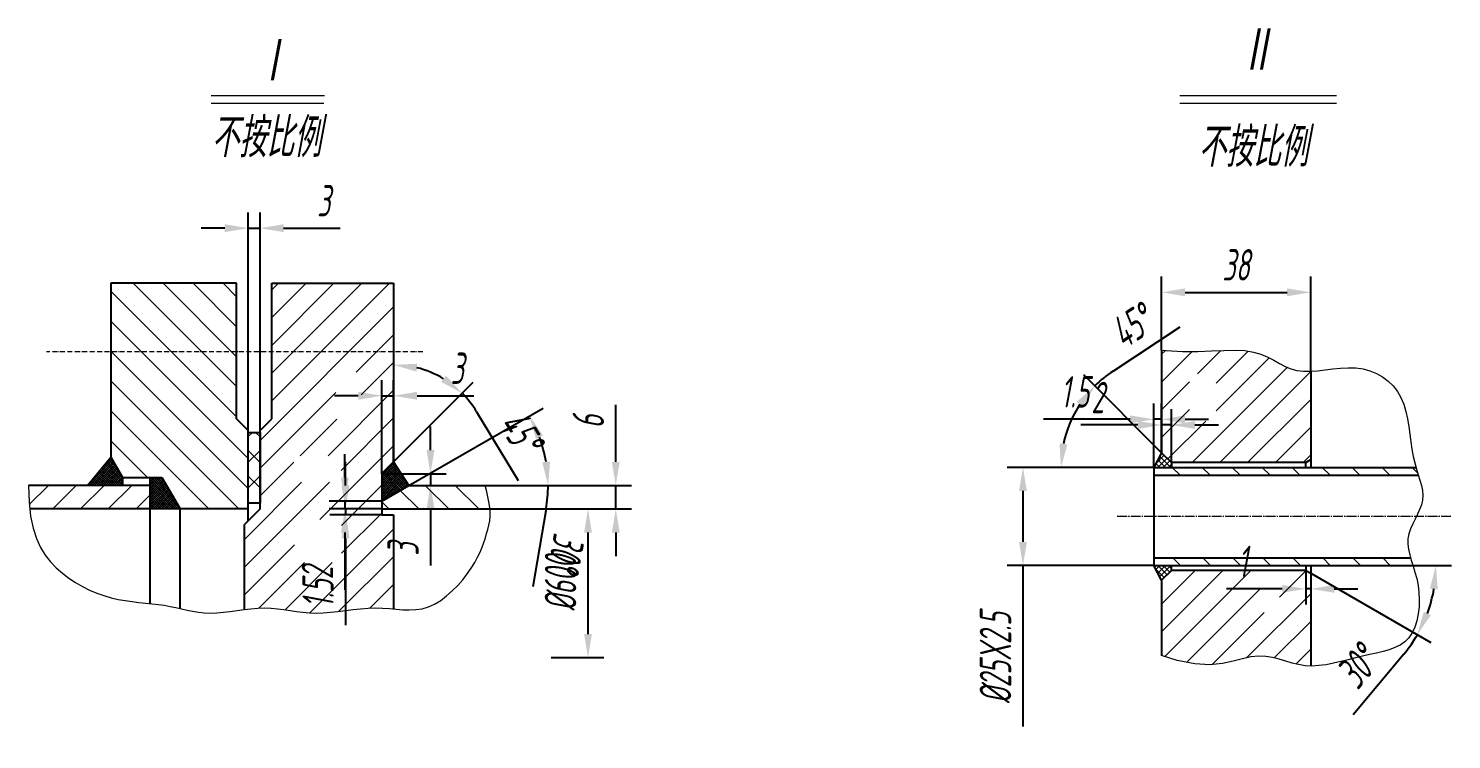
# Model space of a CAD drawing. Header units: millimetres. Extents: x 77 to 6805, y 49 to 4801.
# Drawn here: x 1953 to 3404, y 1478 to 2203 of the extents above; entities that cross this region are included whole.
import ezdxf

# ---------------------------------------------------------------- set-up
doc = ezdxf.new("R2010")
doc.units = ezdxf.units.MM
doc.header["$PDMODE"] = 3
doc.linetypes.add('GEN7', pattern=[13.75, 10, -1.25, 1.25, -1.25])
doc.linetypes.add('GEN7A', pattern=[7.5, 5, -1.25, 0, -1.25])
for name, color, linetype, lineweight in [('4', 3, 'Continuous', 18), ('5', 3, 'Continuous', 18), ('6', 2, 'Continuous', 18), ('7', 4, 'GEN7', 18), ('7A', 4, 'GEN7A', 18), ('8', 1, 'Continuous', 18)]:
    doc.layers.add(name, color=color, linetype=linetype, lineweight=lineweight)
doc.styles.add('HZ', font='gbeitc.shx', dxfattribs={"width": 0.7, "bigfont": 'hztxt.shx'})
doc.dimstyles.new('GEN-ISO', dxfattribs={"dimscale": 8, "dimtxt": 4, "dimasz": 3, "dimexe": 2, "dimexo": 0, "dimgap": 1.5, "dimtad": 1, "dimzin": 0, "dimdsep": 46, "dimtxsty": 'HZ', "dimblk1": 'CLOSED', "dimblk2": 'CLOSED', "dimcen": 0, "dimdle": 6, "dimclrd": 256, "dimclre": 256, "dimclrt": 2, "dimadec": 0, "dimazin": 0, "dimtfac": 1, "dimtdec": 3, "dimtmove": 0, "dimatfit": 2, "dimldrblk": 'CLOSED', "dimfxl": 0, "dimtolj": 1, "dimtzin": 0, "dimarcsym": 0})

# ---------------------------------------------------------------- blocks, each defined once
blk = doc.blocks.new('*X32')
at = {"color": 0}
for p, q in [((2093.4, 1663.9), (2074.5, 1682.7)), ((2124, 1663.9), (2100, 1687.9)), ((2154.5, 1663.9), (2130.5, 1687.9)), ((2062.9, 1663.9), (2055.7, 1671))]:
    blk.add_line(p, q, dxfattribs=at)
blk = doc.blocks.new('*D86')
at = {"layer": '5', "lineweight": -2}
for p, q in [((2341.1, 1737.3), (2477.8, 1816.2)), ((2418.8, 1737.3), (2499, 1737.3)), ((2480.9, 1713.4), (2467.3, 1634))]:
    blk.add_line(p, q, dxfattribs=at)
for start, end in [(9.7079, 20.2921), (350.2921, 0)]:
    blk.add_arc((2341.1, 1737.3), 141.8, start, end, dxfattribs=at)
at = {"layer": '5'}
for points in [[(2470.5, 1784.8), (2477.8, 1788.2), (2464, 1808.2)], [(2484.9, 1761.6), (2476.9, 1760.9), (2483, 1737.3)]]:
    blk.add_solid(points, dxfattribs=at)
at = {"layer": 'Defpoints', "color": 0}
for p in [(2474.4, 1785.8), (2341.1, 1737.3), (2341.1, 1737.3), (2418.8, 1737.3), (2313.4, 1721.3)]:
    blk.add_point(p, dxfattribs=at)
at = {"layer": '5', "color": 2, "insert": (2501.7, 1669), "char_height": 32, "attachment_point": 5, "rotation": 260.2921, "style": 'HZ'}
blk.add_mtext('\\A1;30%%D', dxfattribs=at)
blk = doc.blocks.new('_CLOSED')
at = {"color": 0, "linetype": 'ByBlock', "lineweight": -2}
for p, q in [((-1, 0.166667), (0, 0)), ((-1, 0.166667), (-1, -0.166667)), ((0, 0), (-1, -0.166667)), ((0, 0), (-1, 0))]:
    blk.add_line(p, q, dxfattribs=at)
blk = doc.blocks.new('*D87')
at = {"layer": '5', "lineweight": -2}
for p, q in [((2325.4, 1761.3), (2406.7, 1842.6)), ((2410.1, 1812.4), (2452.4, 1742.2))]:
    blk.add_line(p, q, dxfattribs=at)
for start, end in [(58.9403, 76.0597), (31.0597, 45)]:
    blk.add_arc((2325.4, 1761.3), 98.9, start, end, dxfattribs=at)
at = {"layer": '5'}
for points in [[(2348.8, 1853.3), (2349.7, 1861.3), (2325.4, 1860.2)], [(2378.9, 1849.2), (2374, 1842.9), (2395.3, 1831.3)]]:
    blk.add_solid(points, dxfattribs=at)
at = {"layer": 'Defpoints', "color": 0}
for p in [(2325.4, 1943.3), (2351, 1856.9), (2325.4, 1761.3), (2325.4, 1761.3), (2313.4, 1749.3)]:
    blk.add_point(p, dxfattribs=at)
at = {"layer": '5', "color": 2, "insert": (2455.2, 1791.7), "char_height": 32, "attachment_point": 5, "rotation": 301.0597, "style": 'HZ'}
blk.add_mtext('\\A1;45%%D', dxfattribs=at)
blk = doc.blocks.new('*D88')
at = {"layer": '5', "lineweight": -2}
for p, q in [((2363.1, 1773.3), (2363.1, 1797.3)), ((2313.4, 1749.3), (2379.1, 1749.3)), ((2363.1, 1749.3), (2363.1, 1737.3)), ((2341.1, 1737.3), (2379.1, 1737.3)), ((2363.1, 1713.3), (2363.1, 1655.6))]:
    blk.add_line(p, q, dxfattribs=at)
at = {"layer": '5'}
for points in [[(2359.1, 1773.3), (2367.1, 1773.3), (2363.1, 1749.3)], [(2359.1, 1713.3), (2367.1, 1713.3), (2363.1, 1737.3)]]:
    blk.add_solid(points, dxfattribs=at)
at = {"layer": 'Defpoints', "color": 0}
for p in [(2313.4, 1749.3), (2341.1, 1737.3), (2363.1, 1737.3)]:
    blk.add_point(p, dxfattribs=at)
at = {"layer": '5', "color": 2, "insert": (2335.1, 1672.5), "char_height": 32, "attachment_point": 5, "rotation": 90, "style": 'HZ'}
blk.add_mtext('\\A1;3', dxfattribs=at)
blk = doc.blocks.new('*D89')
at = {"layer": '5', "lineweight": -2}
for p, q in [((2313.4, 1749.3), (2313.4, 1844.7)), ((2325.4, 1761.3), (2325.4, 1844.7)), ((2289.4, 1828.7), (2265.4, 1828.7)), ((2313.4, 1828.7), (2325.4, 1828.7)), ((2349.4, 1828.7), (2407.1, 1828.7))]:
    blk.add_line(p, q, dxfattribs=at)
at = {"layer": '5'}
for points in [[(2289.4, 1832.7), (2289.4, 1824.7), (2313.4, 1828.7)], [(2349.4, 1832.7), (2349.4, 1824.7), (2325.4, 1828.7)]]:
    blk.add_solid(points, dxfattribs=at)
at = {"layer": 'Defpoints', "color": 0}
for p in [(2325.4, 1828.7), (2325.4, 1761.3), (2313.4, 1749.3)]:
    blk.add_point(p, dxfattribs=at)
at = {"layer": '5', "color": 2, "insert": (2390.3, 1856.7), "char_height": 32, "attachment_point": 5, "style": 'HZ'}
blk.add_mtext('\\A1;3', dxfattribs=at)
blk = doc.blocks.new('*D91')
at = {"layer": '5', "lineweight": -2}
for p, q in [((2177.4, 1793.3), (2177.4, 2015.5)), ((2189.4, 1793.3), (2189.4, 2015.5)), ((2153.4, 1999.5), (2129.4, 1999.5)), ((2177.4, 1999.5), (2189.4, 1999.5)), ((2213.4, 1999.5), (2271.1, 1999.5))]:
    blk.add_line(p, q, dxfattribs=at)
at = {"layer": '5'}
for points in [[(2153.4, 2003.5), (2153.4, 1995.5), (2177.4, 1999.5)], [(2213.4, 2003.5), (2213.4, 1995.5), (2189.4, 1999.5)]]:
    blk.add_solid(points, dxfattribs=at)
at = {"layer": 'Defpoints', "color": 0}
for p in [(2189.4, 1999.5), (2177.4, 1793.3), (2189.4, 1793.3)]:
    blk.add_point(p, dxfattribs=at)
at = {"layer": '5', "color": 2, "insert": (2254.3, 2027.5), "char_height": 32, "attachment_point": 5, "style": 'HZ'}
blk.add_mtext('\\A1;3', dxfattribs=at)
blk = doc.blocks.new('*X33')
at = {"color": 0}
for p, q in [((1696.6, 1668.3), (1716.1, 1687.9)), ((1720.4, 1663.9), (1744.4, 1687.9)), ((1748.7, 1663.9), (1772.7, 1687.9)), ((1777, 1663.9), (1801, 1687.9)), ((1805.3, 1663.9), (1819.7, 1678.3))]:
    blk.add_line(p, q, dxfattribs=at)
blk = doc.blocks.new('*X31')
at = {"color": 0}
for p, q in [((1907.7, 1757.9), (1779.7, 1885.9)), ((1907.7, 1788.5), (1802.3, 1893.9)), ((1907.7, 1819), (1832.9, 1893.9)), ((1907.7, 1849.6), (1863.4, 1893.9)), ((1907.7, 1880.1), (1894, 1893.9)), ((1919.7, 1715.4), (1779.7, 1855.4)), ((1919.7, 1684.8), (1779.7, 1824.8)), ((1910.1, 1663.9), (1779.7, 1794.3)), ((1879.6, 1663.9), (1779.7, 1763.7)), ((1817, 1695.9), (1779.7, 1733.2))]:
    blk.add_line(p, q, dxfattribs=at)
blk = doc.blocks.new('*X28')
at = {"color": 0}
for p, q in [((1755.7, 1687.9), (1781.5, 1713.6)), ((1758, 1687.9), (1782.3, 1712.2)), ((1766.9, 1701.3), (1780.6, 1715)), ((1791.7, 1695.2), (1775.4, 1711.5)), ((1789.6, 1699.6), (1776.4, 1712.7)), ((1786.5, 1705), (1777.5, 1713.9)), ((1778.2, 1714.9), (1779.8, 1716.5)), ((1783.4, 1710.3), (1778.5, 1715.2)), ((1780.3, 1715.7), (1779.5, 1716.4)), ((1760.3, 1687.9), (1783.1, 1710.7)), ((1762.5, 1687.9), (1784, 1709.3)), ((1771.9, 1687.9), (1763.1, 1696.7)), ((1774.1, 1687.9), (1764.1, 1697.9)), ((1764.8, 1687.9), (1784.8, 1707.9)), ((1776.4, 1687.9), (1765.1, 1699.1)), ((1778.7, 1687.9), (1766.1, 1700.4)), ((1767.1, 1687.9), (1785.6, 1706.4)), ((1780.9, 1687.9), (1767.2, 1701.6)), ((1783.2, 1687.9), (1768.2, 1702.8)), ((1785.4, 1687.9), (1769.2, 1704.1)), ((1769.3, 1687.9), (1786.4, 1705)), ((1787.7, 1687.9), (1770.3, 1705.3)), ((1790, 1687.9), (1771.3, 1706.5)), ((1771.6, 1687.9), (1787.3, 1703.5)), ((1791.7, 1688.4), (1772.3, 1707.8)), ((1791.7, 1690.7), (1773.3, 1709)), ((1773.8, 1687.9), (1788.1, 1702.1)), ((1791.7, 1692.9), (1774.4, 1710.2)), ((1776.1, 1687.9), (1788.9, 1700.7)), ((1778.4, 1687.9), (1789.8, 1699.2)), ((1780.6, 1687.9), (1790.6, 1697.8)), ((1756, 1687.9), (1755.9, 1688)), ((1758.3, 1687.9), (1756.9, 1689.3)), ((1760.6, 1687.9), (1757.9, 1690.5)), ((1762.8, 1687.9), (1758.9, 1691.7)), ((1765.1, 1687.9), (1760, 1693)), ((1767.3, 1687.9), (1761, 1694.2)), ((1769.6, 1687.9), (1762, 1695.4)), ((1782.9, 1687.9), (1791.4, 1696.4)), ((1785.2, 1687.9), (1791.7, 1694.4)), ((1787.4, 1687.9), (1791.7, 1692.1)), ((1789.7, 1687.9), (1791.7, 1689.9))]:
    blk.add_line(p, q, dxfattribs=at)
blk = doc.blocks.new('*X30')
at = {"color": 0}
for p, q in [((1943.7, 1774), (2063.6, 1893.9)), ((1943.7, 1802.3), (2035.3, 1893.9)), ((1943.7, 1830.6), (2007, 1893.9)), ((1943.7, 1858.9), (1978.7, 1893.9)), ((1943.7, 1887.1), (1950.4, 1893.9)), ((1931.7, 1733.7), (2067.7, 1869.7)), ((2029.5, 1803.2), (2067.7, 1841.4)), ((2034.8, 1780.3), (2067.7, 1813.2)), ((2001, 1718.1), (2067.7, 1784.9)), ((1931.7, 1705.4), (2008.9, 1782.7)), ((1972.7, 1718.1), (2009.8, 1755.2)), ((2014.2, 1703.1), (2067.7, 1756.6)), ((1992.6, 1653.1), (2067.7, 1728.3)), ((1931.7, 1677.2), (1966.2, 1711.6)), ((1915.7, 1632.9), (1974.1, 1691.2)), ((1915.7, 1604.6), (2002.4, 1691.2)), ((2014.8, 1647.1), (2055.7, 1688)), ((2014.8, 1618.8), (2055.7, 1659.7)), ((1982.3, 1558), (2067.7, 1643.4)), ((1915.7, 1576.3), (1966.8, 1627.4)), ((2012.1, 1559.6), (2067.7, 1615.2)), ((1930.6, 1562.9), (1977, 1609.3)), ((1957.2, 1561.2), (2005.3, 1609.3)), ((2043.7, 1562.9), (2067.7, 1586.9))]:
    blk.add_line(p, q, dxfattribs=at)
blk = doc.blocks.new('*X26')
at = {"color": 0}
for p, q in [((1919.7, 1737.6), (1924, 1741.9)), ((1931.7, 1737.3), (1927.2, 1741.9)), ((1919.7, 1711.5), (1931.7, 1723.5)), ((1931.7, 1711.3), (1919.7, 1723.3)), ((1919.7, 1685.5), (1931.7, 1697.5)), ((1931.7, 1685.3), (1919.7, 1697.3)), ((1921.1, 1669.9), (1919.7, 1671.3)), ((1930.1, 1669.9), (1931.7, 1671.5))]:
    blk.add_line(p, q, dxfattribs=at)
blk = doc.blocks.new('*X27')
at = {"color": 0}
for p, q in [((1819.7, 1683.9), (1831.6, 1695.9)), ((1819.7, 1686.2), (1829.4, 1695.9)), ((1819.7, 1688.5), (1827.1, 1695.9)), ((1819.7, 1690.7), (1824.8, 1695.9)), ((1819.7, 1693), (1822.6, 1695.9)), ((1819.7, 1695.3), (1820.3, 1695.9)), ((1819.7, 1681.7), (1832.5, 1694.5)), ((1850.2, 1663.9), (1819.7, 1694.3)), ((1819.7, 1679.4), (1833.3, 1693)), ((1847.9, 1663.9), (1819.7, 1692.1)), ((1819.7, 1677.2), (1834.2, 1691.6)), ((1819.7, 1674.9), (1835, 1690.2)), ((1845.7, 1663.9), (1819.7, 1689.8)), ((1819.7, 1672.6), (1835.8, 1688.7)), ((1843.4, 1663.9), (1819.7, 1687.5)), ((1819.7, 1670.4), (1836.6, 1687.3)), ((1819.7, 1668.1), (1837.5, 1685.9)), ((1841.1, 1663.9), (1819.7, 1685.3)), ((1819.7, 1665.8), (1838.3, 1684.4)), ((1838.9, 1663.9), (1819.7, 1683)), ((1820, 1663.9), (1839.1, 1683)), ((1847.1, 1669.2), (1820.4, 1695.9)), ((1844, 1674.6), (1822.7, 1695.9)), ((1840.9, 1679.9), (1825, 1695.9)), ((1837.8, 1685.3), (1827.2, 1695.9)), ((1834.7, 1690.6), (1829.5, 1695.9)), ((1836.6, 1663.9), (1819.7, 1680.8)), ((1834.3, 1663.9), (1819.7, 1678.5)), ((1832.1, 1663.9), (1819.7, 1676.2)), ((1829.8, 1663.9), (1819.7, 1674)), ((1827.6, 1663.9), (1819.7, 1671.7)), ((1825.3, 1663.9), (1819.7, 1669.4)), ((1822.3, 1663.9), (1840, 1681.6)), ((1824.5, 1663.9), (1840.8, 1680.1)), ((1826.8, 1663.9), (1841.6, 1678.7)), ((1829, 1663.9), (1842.4, 1677.3)), ((1831.3, 1663.9), (1843.3, 1675.8)), ((1833.6, 1663.9), (1844.1, 1674.4)), ((1835.8, 1663.9), (1844.9, 1673)), ((1838.1, 1663.9), (1845.8, 1671.5)), ((1840.4, 1663.9), (1846.6, 1670.1)), ((1842.6, 1663.9), (1847.4, 1668.7)), ((1823, 1663.9), (1819.7, 1667.2)), ((1820.8, 1663.9), (1819.7, 1664.9)), ((1844.9, 1663.9), (1848.2, 1667.2)), ((1847.1, 1663.9), (1849.1, 1665.8)), ((1849.4, 1663.9), (1849.9, 1664.4))]:
    blk.add_line(p, q, dxfattribs=at)
blk = doc.blocks.new('*D92')
at = {"layer": '5', "lineweight": -2}
for p, q in [((2276.5, 1737.3), (2276.5, 1761.3)), ((2313.4, 1713.3), (2260.5, 1713.3)), ((2276.5, 1713.3), (2276.5, 1707.3)), ((2313.4, 1707.3), (2260.5, 1707.3)), ((2276.5, 1683.3), (2276.5, 1594.9))]:
    blk.add_line(p, q, dxfattribs=at)
at = {"layer": '5'}
for points in [[(2272.5, 1737.3), (2280.5, 1737.3), (2276.5, 1713.3)], [(2272.5, 1683.3), (2280.5, 1683.3), (2276.5, 1707.3)]]:
    blk.add_solid(points, dxfattribs=at)
at = {"layer": 'Defpoints', "color": 0}
for p in [(2313.4, 1713.3), (2276.5, 1707.3), (2313.4, 1707.3)]:
    blk.add_point(p, dxfattribs=at)
at = {"layer": '5', "color": 2, "insert": (2248.5, 1627.1), "char_height": 32, "attachment_point": 5, "rotation": 90, "style": 'HZ'}
blk.add_mtext('\\A1;1.5', dxfattribs=at)
blk = doc.blocks.new('*D93')
at = {"layer": '5', "lineweight": -2}
for p, q in [((2275.9, 1745.3), (2275.9, 1769.3)), ((2313.4, 1721.3), (2259.9, 1721.3)), ((2313.4, 1713.3), (2259.9, 1713.3)), ((2275.9, 1721.3), (2275.9, 1713.3)), ((2275.9, 1689.3), (2275.9, 1631))]:
    blk.add_line(p, q, dxfattribs=at)
at = {"layer": '5'}
for points in [[(2271.9, 1745.3), (2279.9, 1745.3), (2275.9, 1721.3)], [(2271.9, 1689.3), (2279.9, 1689.3), (2275.9, 1713.3)]]:
    blk.add_solid(points, dxfattribs=at)
at = {"layer": 'Defpoints', "color": 0}
for p in [(2275.9, 1713.3), (2313.4, 1721.3), (2313.4, 1713.3)]:
    blk.add_point(p, dxfattribs=at)
at = {"layer": '5', "color": 2, "insert": (2247.9, 1648.2), "char_height": 32, "attachment_point": 5, "rotation": 90, "style": 'HZ'}
blk.add_mtext('\\A1;2', dxfattribs=at)
blk = doc.blocks.new('*X25')
at = {"color": 0}
for p, q in [((2069.2, 1709.6), (2067.3, 1711.5)), ((2055.7, 1698.2), (2068.4, 1710.9)), ((2055.7, 1695.9), (2069.3, 1709.5)), ((2055.7, 1693.7), (2070.2, 1708.1)), ((2055.7, 1691.4), (2071.1, 1706.8)), ((2055.7, 1689.1), (2071.9, 1705.4)), ((2055.7, 1686.9), (2072.8, 1704)), ((2055.7, 1684.6), (2073.7, 1702.6)), ((2055.7, 1682.4), (2074.6, 1701.3)), ((2055.7, 1680.1), (2075.5, 1699.9)), ((2055.7, 1677.8), (2076.4, 1698.5)), ((2072.4, 1681.5), (2055.7, 1698.2)), ((2055.7, 1675.6), (2077.3, 1697.2)), ((2073.8, 1682.3), (2056, 1700.2)), ((2075.3, 1683.1), (2057.1, 1701.3)), ((2076.7, 1684), (2058.3, 1702.4)), ((2078.1, 1684.8), (2059.4, 1703.5)), ((2079.6, 1685.6), (2060.5, 1704.7)), ((2081, 1686.5), (2061.7, 1705.8)), ((2082.4, 1687.3), (2062.8, 1706.9)), ((2082.1, 1689.9), (2063.9, 1708.1)), ((2077.8, 1696.5), (2065.1, 1709.2)), ((2073.5, 1703), (2066.2, 1710.3)), ((2071, 1680.7), (2055.7, 1695.9)), ((2055.7, 1673.3), (2078.2, 1695.8)), ((2069.5, 1679.8), (2055.7, 1693.7)), ((2068.1, 1679), (2055.7, 1691.4)), ((2066.7, 1678.2), (2055.7, 1689.1)), ((2065.2, 1677.4), (2055.7, 1686.9)), ((2063.8, 1676.5), (2055.7, 1684.6)), ((2062.4, 1675.7), (2055.7, 1682.3)), ((2057.6, 1673), (2079.1, 1694.4)), ((2063, 1676.1), (2080, 1693.1)), ((2068.3, 1679.2), (2080.9, 1691.7)), ((2073.7, 1682.2), (2081.8, 1690.3)), ((2079.1, 1685.3), (2082.7, 1689)), ((2060.9, 1674.9), (2055.7, 1680.1)), ((2059.5, 1674), (2055.7, 1677.8)), ((2058.1, 1673.2), (2055.7, 1675.6)), ((2056.6, 1672.4), (2055.7, 1673.3))]:
    blk.add_line(p, q, dxfattribs=at)
blk = doc.blocks.new('*X35')
at = {"color": 0}
for p, q in [((2670, 1538.6), (2732.6, 1601.2)), ((2670, 1566.9), (2704.3, 1601.2)), ((2673.2, 1513.6), (2760.9, 1601.2)), ((2790.3, 1574), (2817.3, 1601.1)), ((2695.5, 1507.5), (2769.8, 1581.8)), ((2756.7, 1512.1), (2822, 1577.5)), ((2721.6, 1505.4), (2774.7, 1558.4)), ((2784.9, 1512.1), (2822, 1549.2)), ((2806.9, 1505.8), (2822, 1520.9))]:
    blk.add_line(p, q, dxfattribs=at)
blk = doc.blocks.new('*D94')
at = {"layer": '5', "lineweight": -2}
for p, q in [((2423.7, 1713.3), (2539.6, 1713.3)), ((2523.6, 1585.9), (2523.6, 1689.3)), ((2486.1, 1561.9), (2539.6, 1561.9))]:
    blk.add_line(p, q, dxfattribs=at)
at = {"layer": '5'}
for points in [[(2519.6, 1689.3), (2527.6, 1689.3), (2523.6, 1713.3)], [(2519.6, 1585.9), (2527.6, 1585.9), (2523.6, 1561.9)]]:
    blk.add_solid(points, dxfattribs=at)
at = {"layer": 'Defpoints', "color": 0}
for p in [(2423.7, 1713.3), (2523.6, 1713.3), (2486.1, 1561.9)]:
    blk.add_point(p, dxfattribs=at)
at = {"layer": '5', "color": 2, "insert": (2495.6, 1637.6), "char_height": 32, "attachment_point": 5, "rotation": 90, "style": 'HZ'}
blk.add_mtext('\\A1;%%C600', dxfattribs=at)
blk = doc.blocks.new('_NONE')
blk = doc.blocks.new('*D95')
at = {"layer": '5', "lineweight": -2}
for p, q in [((3255, 1650.7), (3255, 1615.9)), ((3260, 1647.8), (3260, 1615.9)), ((3231, 1631.9), (3174.3, 1631.9)), ((3260, 1631.9), (3255, 1631.9)), ((3284, 1631.9), (3308, 1631.9))]:
    blk.add_line(p, q, dxfattribs=at)
at = {"layer": '5'}
for points in [[(3231, 1635.9), (3231, 1627.9), (3255, 1631.9)], [(3284, 1635.9), (3284, 1627.9), (3260, 1631.9)]]:
    blk.add_solid(points, dxfattribs=at)
at = {"layer": 'Defpoints', "color": 0}
for p in [(3255, 1650.7), (3260, 1647.8), (3255, 1631.9)]:
    blk.add_point(p, dxfattribs=at)
at = {"layer": '5', "color": 2, "insert": (3190.7, 1659.9), "char_height": 32, "attachment_point": 5, "style": 'HZ'}
blk.add_mtext('\\A1;1', dxfattribs=at)
blk = doc.blocks.new('*D96')
at = {"layer": '5', "lineweight": -2}
for p, q in [((3360.1, 1655.7), (3403.5, 1655.7)), ((3260, 1647.8), (3382.5, 1577.1)), ((3354.9, 1565.4), (3303.4, 1503.5))]:
    blk.add_line(p, q, dxfattribs=at)
for start, end in [(339.7535, 350.2465), (320.2465, 330)]:
    blk.add_arc((3246.4, 1655.7), 141.2, start, end, dxfattribs=at)
at = {"layer": '5'}
for points in [[(3381.5, 1632.1), (3389.5, 1631.4), (3387.5, 1655.7)], [(3382.4, 1605.1), (3375.2, 1608.5), (3368.6, 1585.1)]]:
    blk.add_solid(points, dxfattribs=at)
at = {"layer": 'Defpoints', "color": 0}
for p in [(3092, 1655.7), (3360.1, 1655.7), (3255, 1650.7), (3260, 1647.8), (3385.4, 1631.2)]:
    blk.add_point(p, dxfattribs=at)
at = {"layer": '5', "color": 2, "insert": (3307.6, 1552.4), "char_height": 32, "attachment_point": 5, "rotation": 50.2465, "style": 'HZ'}
blk.add_mtext('\\A1;30%%D', dxfattribs=at)
blk = doc.blocks.new('*D97')
at = {"layer": '5', "lineweight": -2}
for p, q in [((3058.6, 1853.9), (3127.1, 1898.8)), ((3108, 1770.7), (3028.7, 1850)), ((3100, 1755.7), (2989.6, 1755.7))]:
    blk.add_line(p, q, dxfattribs=at)
for start, end in [(123.2694, 135), (146.7306, 168.2694)]:
    blk.add_arc((3123, 1755.7), 117.4, start, end, dxfattribs=at)
at = {"layer": '5'}
for points in [[(3021.7, 1822.6), (3027.9, 1817.6), (3040, 1838.7)], [(3012, 1779.2), (3004.1, 1780), (3005.6, 1755.7)]]:
    blk.add_solid(points, dxfattribs=at)
at = {"layer": 'Defpoints', "color": 0}
for p in [(3009.6, 1786.1), (3108, 1770.7), (3100, 1755.7), (3118, 1760.7), (3367.3, 1755.7)]:
    blk.add_point(p, dxfattribs=at)
at = {"layer": '5', "color": 2, "insert": (3077.5, 1899.7), "char_height": 32, "attachment_point": 5, "rotation": 33.2694, "style": 'HZ'}
blk.add_mtext('\\A1;45%%D', dxfattribs=at)
blk = doc.blocks.new('*D98')
at = {"layer": '5', "lineweight": -2}
for p, q in [((3100, 1755.7), (2950.8, 1755.7)), ((2966.8, 1731.7), (2966.8, 1679.7)), ((3100, 1655.7), (2950.8, 1655.7)), ((2966.8, 1655.7), (2966.8, 1491.5))]:
    blk.add_line(p, q, dxfattribs=at)
at = {"layer": '5'}
for points in [[(2962.8, 1731.7), (2970.8, 1731.7), (2966.8, 1755.7)], [(2962.8, 1679.7), (2970.8, 1679.7), (2966.8, 1655.7)]]:
    blk.add_solid(points, dxfattribs=at)
at = {"layer": 'Defpoints', "color": 0}
for p in [(3100, 1755.7), (2966.8, 1655.7), (3100, 1655.7)]:
    blk.add_point(p, dxfattribs=at)
at = {"layer": '5', "color": 2, "insert": (2938.8, 1561.6), "char_height": 32, "attachment_point": 5, "rotation": 90, "style": 'HZ'}
blk.add_mtext('\\A1;%%C25X2.5', dxfattribs=at)
blk = doc.blocks.new('*D99')
at = {"layer": '5', "lineweight": -2}
for p, q in [((2551.9, 1761.3), (2551.9, 1819.4)), ((2420.4, 1737.3), (2567.9, 1737.3)), ((2551.9, 1713.3), (2551.9, 1737.3)), ((2423.7, 1713.3), (2567.9, 1713.3)), ((2551.9, 1689.3), (2551.9, 1665.3))]:
    blk.add_line(p, q, dxfattribs=at)
at = {"layer": '5'}
for points in [[(2547.9, 1761.3), (2555.9, 1761.3), (2551.9, 1737.3)], [(2547.9, 1689.3), (2555.9, 1689.3), (2551.9, 1713.3)]]:
    blk.add_solid(points, dxfattribs=at)
at = {"layer": 'Defpoints', "color": 0}
for p in [(2420.4, 1737.3), (2551.9, 1737.3), (2423.7, 1713.3)]:
    blk.add_point(p, dxfattribs=at)
at = {"layer": '5', "color": 2, "insert": (2523.9, 1802.4), "char_height": 32, "attachment_point": 5, "rotation": 90, "style": 'HZ'}
blk.add_mtext('\\A1;6', dxfattribs=at)
blk = doc.blocks.new('*X10')
at = {"color": 0}
for p, q in [((2797.3, 1265.5), (2789.3, 1273.5)), ((2827.8, 1265.5), (2819.8, 1273.5)), ((2858.4, 1265.5), (2850.4, 1273.5)), ((2888.7, 1265.7), (2880.9, 1273.5)), ((2919.5, 1265.5), (2911.5, 1273.5)), ((2950, 1265.5), (2942, 1273.5)), ((2980.6, 1265.5), (2972.6, 1273.5)), ((3011.1, 1265.5), (3003.1, 1273.5))]:
    blk.add_line(p, q, dxfattribs=at)
blk = doc.blocks.new('*X9')
at = {"color": 0}
for p, q in [((2796.9, 1357.5), (2788.9, 1365.5)), ((2827.5, 1357.5), (2819.5, 1365.5)), ((2858, 1357.5), (2850, 1365.5)), ((2888.6, 1357.5), (2880.6, 1365.5)), ((2919.1, 1357.5), (2911.1, 1365.5)), ((2949.7, 1357.5), (2941.7, 1365.5)), ((2980.2, 1357.5), (2972.2, 1365.5)), ((3010.8, 1357.5), (3002.8, 1365.5)), ((3039, 1359.8), (3033.3, 1365.5))]:
    blk.add_line(p, q, dxfattribs=at)
blk = doc.blocks.new('*X34')
at = {"color": 0}
for p, q in [((2670, 1821.5), (2673.9, 1825.4)), ((2670, 1793.2), (2701.2, 1824.4)), ((2706.5, 1801.4), (2730.4, 1825.3)), ((2725.5, 1792.1), (2758.1, 1824.7)), ((2725.5, 1763.8), (2779.5, 1817.9)), ((2701.2, 1711.2), (2798.2, 1808.2)), ((2729.4, 1711.2), (2822, 1803.8)), ((2670, 1764.9), (2698.6, 1793.5)), ((2757.7, 1711.2), (2822, 1775.5)), ((2670, 1736.6), (2698.6, 1765.2)), ((2676.4, 1714.8), (2715.1, 1753.4)), ((2786, 1711.2), (2822, 1747.2)), ((2814.3, 1711.2), (2822, 1718.9))]:
    blk.add_line(p, q, dxfattribs=at)
blk = doc.blocks.new('*D100')
at = {"layer": '5', "lineweight": -2}
for p, q in [((3100, 1755.7), (3100, 1820.7)), ((3108, 1770.7), (3108, 1820.7)), ((3076, 1804.7), (2987.6, 1804.7)), ((3108, 1804.7), (3100, 1804.7)), ((3132, 1804.7), (3156, 1804.7))]:
    blk.add_line(p, q, dxfattribs=at)
at = {"layer": '5'}
for points in [[(3076, 1808.7), (3076, 1800.7), (3100, 1804.7)], [(3132, 1808.7), (3132, 1800.7), (3108, 1804.7)]]:
    blk.add_solid(points, dxfattribs=at)
at = {"layer": 'Defpoints', "color": 0}
for p in [(3100, 1804.7), (3108, 1770.7), (3100, 1755.7)]:
    blk.add_point(p, dxfattribs=at)
at = {"layer": '5', "color": 2, "insert": (3019.8, 1832.7), "char_height": 32, "attachment_point": 5, "style": 'HZ'}
blk.add_mtext('\\A1;1.5', dxfattribs=at)
blk = doc.blocks.new('*D101')
at = {"layer": '5', "lineweight": -2}
for p, q in [((3108, 1770.7), (3108, 1814.9)), ((3118, 1760.7), (3118, 1814.9)), ((3084, 1798.9), (3025.7, 1798.9)), ((3118, 1798.9), (3108, 1798.9)), ((3142, 1798.9), (3166, 1798.9))]:
    blk.add_line(p, q, dxfattribs=at)
at = {"layer": '5'}
for points in [[(3084, 1802.9), (3084, 1794.9), (3108, 1798.9)], [(3142, 1802.9), (3142, 1794.9), (3118, 1798.9)]]:
    blk.add_solid(points, dxfattribs=at)
at = {"layer": 'Defpoints', "color": 0}
for p in [(3108, 1798.9), (3108, 1770.7), (3118, 1760.7)]:
    blk.add_point(p, dxfattribs=at)
at = {"layer": '5', "color": 2, "insert": (3042.9, 1826.9), "char_height": 32, "attachment_point": 5, "style": 'HZ'}
blk.add_mtext('\\A1;2', dxfattribs=at)
blk = doc.blocks.new('*X2')
at = {"color": 0}
for p, q in [((2659.7, 3502.5), (2671.2, 3514)), ((2671.2, 3500.5), (2661.7, 3510)), ((2671.2, 3506.1), (2664.5, 3512.8)), ((2671.2, 3511.8), (2668.5, 3514.4)), ((2667.7, 3498.3), (2658.8, 3507.1)), ((2663.4, 3500.6), (2671.2, 3508.4)), ((2667.1, 3498.6), (2671.2, 3502.7)), ((2670.7, 3496.6), (2671.2, 3497.1))]:
    blk.add_line(p, q, dxfattribs=at)
blk = doc.blocks.new('*D102')
at = {"layer": '5', "lineweight": -2}
for p, q in [((3108, 1875.3), (3108, 1950.1)), ((3260, 1853.7), (3260, 1950.1)), ((3132, 1934.1), (3236, 1934.1))]:
    blk.add_line(p, q, dxfattribs=at)
at = {"layer": '5'}
for points in [[(3132, 1938.1), (3132, 1930.1), (3108, 1934.1)], [(3236, 1938.1), (3236, 1930.1), (3260, 1934.1)]]:
    blk.add_solid(points, dxfattribs=at)
at = {"layer": 'Defpoints', "color": 0}
for p in [(3260, 1934.1), (3108, 1875.3), (3260, 1853.7)]:
    blk.add_point(p, dxfattribs=at)
at = {"layer": '5', "color": 2, "insert": (3184, 1962.1), "char_height": 32, "attachment_point": 5, "style": 'HZ'}
blk.add_mtext('\\A1;38', dxfattribs=at)

msp = doc.modelspace()

# ---------------------------------------------------------------- linework, layer by layer
for p, q in [((2165.4236, 1943.336), (2037.4236, 1943.336)), ((2037.4236, 1943.336), (2037.4236, 1766.1207)), ((2165.4236, 1805.336), (2165.4236, 1943.336)), ((2201.4236, 1943.336), (2325.4236, 1943.336)), ((2201.4236, 1805.336), (2201.4236, 1943.336)), ((2325.4236, 1943.336), (2325.4236, 1761.336)), ((3108.0216, 1875.3062), (3108.0216, 1770.6885)), ((3260.0216, 1853.7173), (3260.0216, 1755.6885)), ((2177.4236, 1793.336), (2165.4236, 1805.336)), ((2189.4236, 1793.336), (2201.4236, 1805.336)), ((2177.4236, 1701.336), (2177.4236, 1793.336)), ((2189.4236, 1713.336), (2189.4236, 1793.336)), ((3108.0216, 1770.6885), (3100.0216, 1755.6885)), ((3118.0216, 1760.6885), (3108.0216, 1770.6885)), ((2013.4236, 1737.336), (2037.4236, 1766.1207)), ((2037.4236, 1766.1207), (2049.4236, 1745.336)), ((2325.4236, 1761.336), (2313.4236, 1749.336)), ((2341.1364, 1737.336), (2325.4236, 1761.336)), ((3100.0216, 1755.9678), (3100.0216, 1655.6885)), ((3100.0216, 1755.6885), (3367.2621, 1755.6885)), ((3255.0216, 1760.6885), (3118.0216, 1760.6885)), ((3118.0216, 1760.6885), (3118.0216, 1755.6885)), ((3255.0216, 1760.6885), (3260.0216, 1763.5753)), ((3255.0216, 1755.6885), (3255.0216, 1760.6885)), ((2049.4236, 1745.336), (2049.4236, 1737.336)), ((2049.4236, 1745.336), (2089.4236, 1745.336)), ((2077.4236, 1616.9401), (2077.4236, 1745.336)), ((2089.4236, 1745.336), (2107.8988, 1713.336)), ((2313.4236, 1749.336), (2313.4236, 1707.336)), ((3100.0216, 1747.6885), (3369.7216, 1747.6885)), ((2077.4236, 1737.336), (1953.4335, 1737.336)), ((2313.4236, 1721.336), (2341.1364, 1737.336)), ((2341.1364, 1737.336), (2418.7583, 1737.336)), ((2177.4236, 1713.336), (1954.7885, 1713.336)), ((2107.8988, 1611.8309), (2107.8988, 1713.336)), ((2189.4236, 1713.336), (2173.4236, 1697.336)), ((2313.4236, 1713.336), (2423.6942, 1713.336)), ((2173.4236, 1610.9062), (2173.4236, 1697.336)), ((2313.4236, 1707.336), (2325.4236, 1707.336)), ((2325.4236, 1707.336), (2325.4236, 1611.4357)), ((3100.0216, 1663.6885), (3361.7706, 1663.6885)), ((3100.0216, 1655.6885), (3364.1888, 1655.6885)), ((3108.0216, 1640.6885), (3100.0216, 1655.6885)), ((3118.0216, 1650.6885), (3118.0216, 1655.6885)), ((3255.0216, 1655.6885), (3255.0216, 1650.6885)), ((3260.0216, 1655.6885), (3260.0216, 1553.2909)), ((3118.0216, 1650.6885), (3108.0216, 1640.6885)), ((3108.0216, 1640.6885), (3108.0216, 1564.1497)), ((3255.0216, 1650.6885), (3118.0216, 1650.6885)), ((3255.0216, 1650.6885), (3260.0216, 1647.8018))]:
    msp.add_line(p, q)
msp.add_lwpolyline([(2177.4236, 1791.336), (2189.4236, 1791.336), (2189.4236, 1719.336), (2177.4236, 1719.336)], close=True)
at = {"layer": '4'}
for p, q in [((2139.6772, 2134.775), (2255.1246, 2134.775)), ((3126.6994, 2134.775), (3286.211, 2134.775)), ((2139.6772, 2126.775), (2254.282, 2126.775)), ((3126.6994, 2126.775), (3286.211, 2126.775))]:
    msp.add_line(p, q, dxfattribs=at)
for points in [[(3108.0216, 1875.3062), (3112.703, 1874.7464), (3129.5392, 1873.8501), (3144.9615, 1873.8424), (3158.9923, 1874.3232), (3171.654, 1874.8924), (3182.9692, 1875.15), (3192.9601, 1874.6959), (3201.6845, 1873.2414), (3209.34, 1870.9432), (3216.1595, 1868.0696), (3222.3758, 1864.8885), (3228.2218, 1861.6681), (3233.9303, 1858.6765), (3239.7342, 1856.1819), (3245.8664, 1854.4522), (3252.5035, 1853.6713), (3259.5979, 1853.6849), (3267.0458, 1854.2543), (3274.7434, 1855.141), (3282.5869, 1856.1063), (3290.4724, 1856.9116), (3298.2962, 1857.3182), (3305.9545, 1857.0875), (3313.3496, 1856.0263), (3320.408, 1854.1228), (3327.0624, 1851.4108), (3333.2455, 1847.924), (3338.89, 1843.6959), (3343.9285, 1838.7604), (3348.2937, 1833.1511), (3351.9183, 1826.9017), (3354.7705, 1820.0636), (3356.9606, 1812.7586), (3358.6345, 1805.1263), (3359.938, 1797.3063), (3361.0172, 1789.4383), (3362.0178, 1781.6617), (3363.0857, 1774.1161), (3364.3668, 1766.9411), (3365.9566, 1760.2427), (3367.7483, 1753.9923), (3369.5849, 1748.1277), (3371.3093, 1742.5867), (3372.7644, 1737.3073), (3373.793, 1732.2271), (3374.2381, 1727.2841), (3373.9426, 1722.4161), (3372.8139, 1717.5689), (3371.0175, 1712.7209), (3368.7835, 1707.8585), (3366.3418, 1702.9679), (3363.9226, 1698.0356), (3361.7559, 1693.048), (3360.0718, 1687.9913), (3359.1002, 1682.8521), (3359.0024, 1677.6135), (3359.665, 1672.2457), (3360.9054, 1666.7159), (3362.5415, 1660.9912), (3364.3907, 1655.0387), (3366.2708, 1648.8255), (3367.9994, 1642.3187), (3369.3941, 1635.4855), (3370.2989, 1628.326), (3370.6622, 1620.9728), (3370.4588, 1613.5916), (3369.6634, 1606.3479), (3368.2509, 1599.4074), (3366.196, 1592.9357), (3363.4733, 1587.0985), (3360.0577, 1582.0615), (3355.9399, 1577.9373), (3351.1739, 1574.6273), (3345.8301, 1571.9799), (3339.9785, 1569.8434), (3333.6892, 1568.0663), (3327.0325, 1566.4969), (3320.0783, 1564.9837), (3312.8969, 1563.3751), (3305.5557, 1561.5675), (3298.1106, 1559.6505), (3290.615, 1557.7615), (3283.1222, 1556.0382), (3275.6856, 1554.6181), (3268.3583, 1553.6388), (3261.1938, 1553.2378), (3254.2452, 1553.5527), (3247.5391, 1554.6513), (3240.9943, 1556.3227), (3234.5029, 1558.2861), (3227.9567, 1560.2606), (3221.2478, 1561.9657), (3214.2682, 1563.1205), (3206.9098, 1563.4443), (3199.0647, 1562.6563), (3190.5697, 1560.6612), (3181.0409, 1558.1045), (3170.0393, 1555.8174), (3157.1257, 1554.6308), (3141.8613, 1555.3757), (3123.8068, 1558.8831), (3108.0216, 1564.1497)], [(1953.4335, 1737.336), (1953.9867, 1720.5899), (1955.5832, 1706.1473), (1958.128, 1693.7496), (1961.5264, 1683.138), (1965.6836, 1674.0541), (1970.5046, 1666.239), (1975.8946, 1659.4342), (1981.7588, 1653.381), (1988.0088, 1647.8634), (1994.5811, 1642.8364), (2001.419, 1638.2977), (2008.4656, 1634.2447), (2015.6639, 1630.6752), (2022.9571, 1627.5868), (2030.2882, 1624.9772), (2037.6003, 1622.8438), (2044.8428, 1621.1699), (2051.9906, 1619.8799), (2059.0245, 1618.8837), (2065.9256, 1618.0914), (2072.675, 1617.4128), (2079.2537, 1616.7579), (2085.6427, 1616.0366), (2091.8231, 1615.159), (2097.7901, 1614.0653), (2103.5958, 1612.8175), (2109.3067, 1611.5081), (2114.9892, 1610.2296), (2120.7096, 1609.0742), (2126.5343, 1608.1346), (2132.5298, 1607.503), (2138.7623, 1607.2719), (2145.2766, 1607.4978), (2152.0303, 1608.0935), (2158.9595, 1608.9356), (2166.0002, 1609.9009), (2173.0882, 1610.8663), (2180.1597, 1611.7084), (2187.1505, 1612.304), (2193.9967, 1612.53), (2200.6553, 1612.304), (2207.1668, 1611.7084), (2213.5929, 1610.8663), (2219.9954, 1609.9009), (2226.4358, 1608.9356), (2232.9757, 1608.0935), (2239.6769, 1607.4978), (2246.601, 1607.2719), (2253.789, 1607.4978), (2261.1999, 1608.0935), (2268.7721, 1608.9356), (2276.4438, 1609.9009), (2284.1534, 1610.8663), (2291.8394, 1611.7084), (2299.44, 1612.304), (2306.8935, 1612.53), (2314.1523, 1612.3163), (2321.2238, 1611.8064), (2328.1293, 1611.1969), (2334.8901, 1610.6846), (2341.5277, 1610.4662), (2348.0633, 1610.7383), (2354.5183, 1611.6977), (2360.914, 1613.5411), (2367.2564, 1616.4052), (2373.4898, 1620.1864), (2379.5429, 1624.7212), (2385.3447, 1629.8461), (2390.824, 1635.3977), (2395.9098, 1641.2123), (2400.5308, 1647.1264), (2404.616, 1652.9765), (2408.1178, 1658.6278), (2411.0829, 1664.0602), (2413.5816, 1669.2822), (2415.6842, 1674.3024), (2417.4609, 1679.1293), (2418.9821, 1683.7717), (2420.318, 1688.2379), (2421.5388, 1692.5366), (2422.6695, 1696.7478), (2423.5527, 1701.2379), (2423.9858, 1706.4443), (2423.766, 1712.8049), (2422.6907, 1720.7572), (2420.5571, 1730.7391), (2418.7583, 1737.336)]]:
    msp.add_lwpolyline(points, dxfattribs=at)
at = {"layer": '7'}
msp.add_line((3402.8659, 1705.6885), (3061.7718, 1705.6885), dxfattribs=at)
at = {"layer": '7A'}
msp.add_line((2355.2781, 1873.336), (1971.7394, 1873.336), dxfattribs=at)

# ---------------------------------------------------------------- block references
at = {"layer": '8'}
for name, p in [('*X31', (257.7149, 49.477)), ('*X30', (257.7149, 49.477)), ('*X34', (438.0237, 49.477)), ('*X26', (257.7149, 49.477)), ('*X28', (257.7149, 49.477)), ('*X25', (257.7149, 49.477)), ('*X9', (329.9954, 390.2262)), ('*X27', (257.7149, 49.477)), ('*X33', (257.7149, 49.477)), ('*X32', (257.7149, 49.477)), ('*X10', (329.9954, 390.2262)), ('*X35', (438.0237, 49.477))]:
    msp.add_blockref(name, p, dxfattribs=at)
at = {"layer": '8', "rotation": 270}
msp.add_blockref('*X2', (-396.4059, 4426.8403), dxfattribs=at)
at = {"layer": '8', "xscale": -1, "rotation": 270}
msp.add_blockref('*X2', (-396.4059, -1015.4632), dxfattribs=at)

# ---------------------------------------------------------------- texts
at = {"layer": '6', "attachment_point": 7, "style": 'HZ'}
for s, insert, char_height, width in [('Ⅰ', (2184.2985, 2145.5518), 48, 69.74208), ('Ⅱ', (3187.1359, 2156.2552), 48, 69.74208), ('不按比例', (2139.6917, 2071.6918), 40, 233.1936), ('不按比例', (3145.277, 2061.9554), 40, 233.1936)]:
    msp.add_mtext(s, dxfattribs=dict(at, insert=insert, char_height=char_height, width=width))

# ---------------------------------------------------------------- dimensions: what is measured, and where the dimension line sits
at = {"layer": '5'}
for base, p1, p2, text, picture, middle in [((2189.4236, 1999.5485), (2177.4236, 1793.336), (2189.4236, 1793.336), '3', '*D91', (2254.2669, 2027.5485)), ((3260.0216, 1934.0992), (3108.0216, 1875.3062), (3260.0216, 1853.6857), '38', '*D102', (3184.0216, 1962.0992)), ((2325.4236, 1828.6913), (2313.4236, 1749.336), (2325.4236, 1761.336), '3', '*D89', (2390.2669, 1856.6913)), ((3100.0216, 1804.6686), (3108.0216, 1770.6885), (3100.0216, 1755.6885), '1.5', '*D100', (3019.801, 1832.6686)), ((3108.0216, 1798.8738), (3118.0216, 1760.6885), (3108.0216, 1770.6885), '2', '*D101', (3042.8756, 1826.8738)), ((3255.0216, 1631.9087), (3260.0216, 1647.8018), (3255.0216, 1650.6885), '1', '*D95', (3190.6627, 1659.9087))]:
    dim = msp.add_linear_dim(base=base, p1=p1, p2=p2, text=text, dimstyle='GEN-ISO', override={"dimaunit": 1}, dxfattribs=at)
    dim.commit()
    dim.dimension.update_dxf_attribs({"geometry": picture, "text_midpoint": middle})
for base, line1, line2, text, picture, middle in [((2351.0171, 1856.852), ((2325.4236, 1761.336), (2313.4236, 1749.336)), ((2325.4236, 1943.336), (2325.4236, 1761.336)), '45%%D', '*D87', (2455.2389, 1791.731)), ((3009.5944, 1786.0812), ((3118.0216, 1760.6885), (3108.0216, 1770.6885)), ((3100.0216, 1755.6885), (3367.2621, 1755.6885)), '45%%D', '*D97', (3077.4715, 1899.7391)), ((2474.4013, 1785.8405), ((2313.4236, 1721.336), (2341.1364, 1737.336)), ((2341.1364, 1737.336), (2418.7583, 1737.336)), '30%%D', '*D86', (2501.7313, 1669.0049)), ((3385.3727, 1631.1771), ((3255.0216, 1650.6885), (3260.0216, 1647.8018)), ((3092.0216, 1655.6885), (3360.128, 1655.6885)), '30%%D', '*D96', (3307.6022, 1552.3654))]:
    dim = msp.add_angular_dim_2l(base=base, line1=line1, line2=line2, text=text, dimstyle='GEN-ISO', override={"dimtih": 0, "dimtoh": 0}, dxfattribs=at)
    dim.commit()
    dim.dimension.update_dxf_attribs({"geometry": picture, "text_midpoint": middle})
for base, p1, p2, angle, text, override, picture, middle in [((2551.9121, 1737.336), (2423.6942, 1713.336), (2420.4489, 1737.336), 90, '6', {"dimaunit": 1}, '*D99', (2523.9121, 1802.3609)), ((2363.135, 1737.336), (2313.4236, 1749.336), (2341.1364, 1737.336), 90, '3', {"dimaunit": 1}, '*D88', (2335.135, 1672.4928)), ((2275.9129, 1713.336), (2313.4236, 1721.336), (2313.4236, 1713.336), 90, '2', {"dimaunit": 1}, '*D93', (2247.9129, 1648.1901)), ((2276.539, 1707.336), (2313.4236, 1713.336), (2313.4236, 1707.336), 90, '1.5', {"dimaunit": 1}, '*D92', (2248.539, 1627.1155)), ((2966.7584, 1655.6885), (3100.0216, 1755.6885), (3100.0216, 1655.6885), 270, '%%C25X2.5', {"dimaunit": 1}, '*D98', (2938.7584, 1561.5696)), ((2523.5726, 1713.336), (2486.1385, 1561.8912), (2423.6942, 1713.336), 90, '%%C600', {"dimlfac": 2, "dimblk1": 'NONE', "dimaunit": 1}, '*D94', (2495.5726, 1637.6136))]:
    dim = msp.add_linear_dim(base=base, p1=p1, p2=p2, angle=angle, text=text, dimstyle='GEN-ISO', override=override, dxfattribs=at)
    dim.commit()
    dim.dimension.update_dxf_attribs({"geometry": picture, "text_midpoint": middle})

doc.saveas('drawing.dxf')
